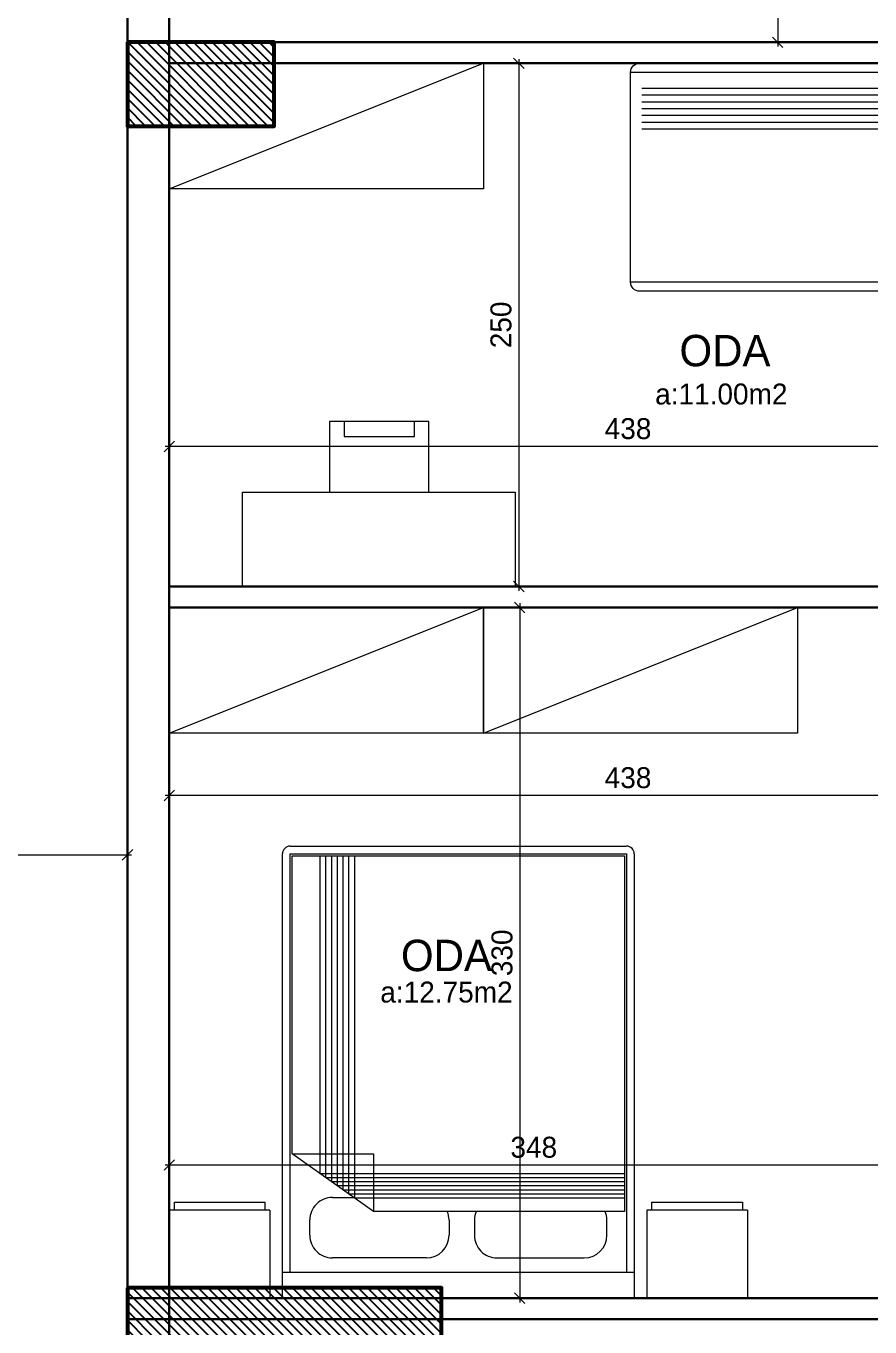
# Model space of a CAD drawing. Header units: centimetres. Extents: x 562865 to 1310255, y -148070 to 32737.
# Drawn here: x 657123 to 657526, y -25463 to -24842 of the extents above; entities that cross this region are included whole.
import ezdxf
from ezdxf.enums import TextEntityAlignment as Align

# ---------------------------------------------------------------- set-up
doc = ezdxf.new("R2010")
doc.units = ezdxf.units.CM
doc.header["$LTSCALE"] = 2.5
doc.layers.get('0').update_dxf_attribs({"color": 86})
for name, color, linetype in [('alan', 7, 'Continuous'), ('mahal', 7, 'Continuous'), ('TARAMA KOLON', 252, 'Continuous')]:
    doc.layers.add(name, color=color, linetype=linetype)
for name, color, linetype, lineweight in [('DUVAR', 4, 'Continuous', 30), ('iç ölçü', 106, 'Continuous', 18), ('kolon', 1, 'Continuous', 53), ('TEFRIS', 33, 'Continuous', 0)]:
    doc.layers.add(name, color=color, linetype=linetype, lineweight=lineweight)
doc.styles.add('PINAR', font='comic.ttf')
doc.dimstyles.new('TEMİZ ÖLÇÜ', dxfattribs={"dimtxt": 10, "dimasz": 5, "dimexe": 1.8, "dimexo": 0.625, "dimgap": 3, "dimtad": 1, "dimdec": 0, "dimrnd": 0.5, "dimzin": 1, "dimdsep": 46, "dimtxsty": 'PINAR', "dimblk": 'OBLIQUE', "dimcen": 0.9, "dimdle": 2, "dimclrd": 256, "dimclre": 256, "dimclrt": 7, "dimadec": 0, "dimazin": 0, "dimtfac": 1, "dimtdec": 0, "dimtofl": 0, "dimtmove": 2, "dimatfit": 2, "dimfxl": 10, "dimfxlon": 1, "dimlwd": -1, "dimlwe": -1, "dimarcsym": 0})

# ---------------------------------------------------------------- blocks, each defined once
blk = doc.blocks.new('_Oblique')
at = {"color": 0, "linetype": 'ByBlock', "lineweight": -2}
blk.add_line((-0.5, -0.5), (0.5, 0.5), dxfattribs=at)
blk = doc.blocks.new('*D2245')
at = {"layer": 'Defpoints', "color": 0}
for p in [(656025.38, -25231.76), (657171.56, -25231.76), (657171.56, -25237.6)]:
    blk.add_point(p, dxfattribs=at)
at = {"layer": 'iç ölçü'}
for p, q in [((656025.38, -25232.39), (656025.38, -25239.4)), ((657171.56, -25232.39), (657171.56, -25239.4)), ((656023.38, -25237.6), (657173.56, -25237.6))]:
    blk.add_line(p, q, dxfattribs=at)
at = {"layer": 'iç ölçü', "linetype": 'ByBlock', "xscale": 5, "yscale": 5, "zscale": 5, "rotation": 180}
blk.add_blockref('_Oblique', (656025.38, -25237.6), dxfattribs=at)
at = {"layer": 'iç ölçü', "linetype": 'ByBlock', "xscale": 5, "yscale": 5, "zscale": 5}
blk.add_blockref('_Oblique', (657171.56, -25237.6), dxfattribs=at)
at = {"layer": 'iç ölçü', "color": 7, "insert": (656598.47, -25206.99), "char_height": 50, "attachment_point": 5, "style": 'PINAR'}
blk.add_mtext('1146', dxfattribs=at)
blk = doc.blocks.new('*D3176')
at = {"layer": 'Defpoints', "color": 0}
for p in [(657490.07, -24444.14), (657482.04, -24849.39), (657490.07, -24849.39)]:
    blk.add_point(p, dxfattribs=at)
at = {"layer": 'iç ölçü'}
for p, q in [((657489.44, -24444.14), (657480.24, -24444.14)), ((657482.04, -24442.14), (657482.04, -24851.39)), ((657489.44, -24849.39), (657480.24, -24849.39))]:
    blk.add_line(p, q, dxfattribs=at)
at = {"layer": 'iç ölçü', "linetype": 'ByBlock', "xscale": 5, "yscale": 5, "zscale": 5}
for p, rotation in [((657482.04, -24444.14), 90), ((657482.04, -24849.39), 270)]:
    blk.add_blockref('_Oblique', p, dxfattribs=dict(at, rotation=rotation))
at = {"layer": 'iç ölçü', "color": 7, "insert": (657473.55, -24646.76), "char_height": 10, "attachment_point": 5, "rotation": 90, "style": 'PINAR'}
blk.add_mtext('405', dxfattribs=at)
blk = doc.blocks.new('*D3180')
at = {"layer": 'Defpoints', "color": 0}
for p in [(657339.46, -24859.39), (657339.46, -25109.39), (657358.43, -25109.39)]:
    blk.add_point(p, dxfattribs=at)
at = {"layer": 'iç ölçü'}
for p, q in [((657348.43, -24859.39), (657360.23, -24859.39)), ((657358.43, -24857.39), (657358.43, -25111.39)), ((657348.43, -25109.39), (657360.23, -25109.39))]:
    blk.add_line(p, q, dxfattribs=at)
at = {"layer": 'iç ölçü', "linetype": 'ByBlock', "xscale": 5, "yscale": 5, "zscale": 5}
for p, rotation in [((657358.43, -24859.39), 90), ((657358.43, -25109.39), 270)]:
    blk.add_blockref('_Oblique', p, dxfattribs=dict(at, rotation=rotation))
at = {"layer": 'iç ölçü', "color": 7, "insert": (657349.96, -24984.39), "char_height": 10, "attachment_point": 5, "rotation": 90, "style": 'PINAR'}
blk.add_mtext('250', dxfattribs=at)
blk = doc.blocks.new('*D3181')
at = {"layer": 'Defpoints', "color": 0}
for p in [(657191.56, -25014.39), (657629.6, -25014.39), (657191.56, -25042.48)]:
    blk.add_point(p, dxfattribs=at)
at = {"layer": 'iç ölçü'}
for p, q in [((657191.56, -25032.48), (657191.56, -25044.28)), ((657629.6, -25032.48), (657629.6, -25044.28)), ((657631.6, -25042.48), (657189.56, -25042.48))]:
    blk.add_line(p, q, dxfattribs=at)
at = {"layer": 'iç ölçü', "linetype": 'ByBlock', "xscale": 5, "yscale": 5, "zscale": 5, "rotation": 180}
blk.add_blockref('_Oblique', (657191.56, -25042.48), dxfattribs=at)
at = {"layer": 'iç ölçü', "linetype": 'ByBlock', "xscale": 5, "yscale": 5, "zscale": 5}
blk.add_blockref('_Oblique', (657629.6, -25042.48), dxfattribs=at)
at = {"layer": 'iç ölçü', "color": 7, "insert": (657410.58, -25034.02), "char_height": 10, "attachment_point": 5, "style": 'PINAR'}
blk.add_mtext('438', dxfattribs=at)
blk = doc.blocks.new('*D3182')
at = {"layer": 'Defpoints', "color": 0}
for p in [(657385.13, -25119.39), (657358.87, -25449.39), (657385.13, -25449.39)]:
    blk.add_point(p, dxfattribs=at)
at = {"layer": 'iç ölçü'}
for p, q in [((657368.87, -25119.39), (657357.07, -25119.39)), ((657358.87, -25117.39), (657358.87, -25451.39)), ((657368.87, -25449.39), (657357.07, -25449.39))]:
    blk.add_line(p, q, dxfattribs=at)
at = {"layer": 'iç ölçü', "linetype": 'ByBlock', "xscale": 5, "yscale": 5, "zscale": 5}
for p, rotation in [((657358.87, -25119.39), 90), ((657358.87, -25449.39), 270)]:
    blk.add_blockref('_Oblique', p, dxfattribs=dict(at, rotation=rotation))
at = {"layer": 'iç ölçü', "color": 7, "insert": (657350.45, -25284.39), "char_height": 10, "attachment_point": 5, "rotation": 90, "style": 'PINAR'}
blk.add_mtext('330', dxfattribs=at)
blk = doc.blocks.new('*D3183')
at = {"layer": 'Defpoints', "color": 0}
for p in [(657191.56, -25200.8), (657629.6, -25200.8), (657191.56, -25209.23)]:
    blk.add_point(p, dxfattribs=at)
at = {"layer": 'iç ölçü'}
for p, q in [((657191.56, -25201.43), (657191.56, -25211.03)), ((657629.6, -25201.43), (657629.6, -25211.03)), ((657631.6, -25209.23), (657189.56, -25209.23))]:
    blk.add_line(p, q, dxfattribs=at)
at = {"layer": 'iç ölçü', "linetype": 'ByBlock', "xscale": 5, "yscale": 5, "zscale": 5, "rotation": 180}
blk.add_blockref('_Oblique', (657191.56, -25209.23), dxfattribs=at)
at = {"layer": 'iç ölçü', "linetype": 'ByBlock', "xscale": 5, "yscale": 5, "zscale": 5}
blk.add_blockref('_Oblique', (657629.6, -25209.23), dxfattribs=at)
at = {"layer": 'iç ölçü', "color": 7, "insert": (657410.58, -25200.77), "char_height": 10, "attachment_point": 5, "style": 'PINAR'}
blk.add_mtext('438', dxfattribs=at)
blk = doc.blocks.new('*D3190')
at = {"layer": 'Defpoints', "color": 0}
for p in [(657191.56, -25377.37), (657539.6, -25377.37), (657191.56, -25385.8)]:
    blk.add_point(p, dxfattribs=at)
at = {"layer": 'iç ölçü'}
for p, q in [((657191.56, -25378), (657191.56, -25387.6)), ((657539.6, -25378), (657539.6, -25387.6)), ((657541.6, -25385.8), (657189.56, -25385.8))]:
    blk.add_line(p, q, dxfattribs=at)
at = {"layer": 'iç ölçü', "linetype": 'ByBlock', "xscale": 5, "yscale": 5, "zscale": 5, "rotation": 180}
blk.add_blockref('_Oblique', (657191.56, -25385.8), dxfattribs=at)
at = {"layer": 'iç ölçü', "linetype": 'ByBlock', "xscale": 5, "yscale": 5, "zscale": 5}
blk.add_blockref('_Oblique', (657539.6, -25385.8), dxfattribs=at)
at = {"layer": 'iç ölçü', "color": 7, "insert": (657365.58, -25377.34), "char_height": 10, "attachment_point": 5, "style": 'PINAR'}
blk.add_mtext('348', dxfattribs=at)
blk = doc.blocks.new('Yatak-2a')
for p, q in [((-115, -35), (-115, 0)), ((-115, 0), (-75, 0)), ((-75, -35), (-75, 0)), ((75, 0), (115, 0)), ((75, -35), (75, 0)), ((115, -35), (115, 0)), ((-66.94, -176.94), (-66.94, -10.32)), ((66.94, -10.32), (66.94, -176.94)), ((-115, -35), (-75, -35)), ((-66.18, -176.18), (-66.18, -34.58)), ((-66.18, -34.58), (33.7, -34.58)), ((33.7, -34.58), (66.18, -57.51)), ((33.7, -57.51), (33.7, -34.58)), ((75, -35), (115, -35)), ((66.18, -57.51), (33.7, -57.51)), ((66.18, -57.51), (66.18, -176.18)), ((66.94, -176.94), (-66.94, -176.94)), ((66.18, -176.18), (-66.18, -176.18))]:
    blk.add_line(p, q)
at = {"color": 33}
for p, q in [((-70, 0), (70, 0)), ((-70, -10.32), (-70, 0)), ((70, 0), (70, -10.32)), ((-70, -176.94), (-70, -10.32)), ((70, -10.32), (-70, -10.32)), ((70, -10.32), (70, -176.94)), ((66.94, -180), (-66.94, -180))]:
    blk.add_line(p, q, dxfattribs=at)
at = {"color": 8}
for p, q in [((-15.36, -16.05), (-50.13, -16.05)), ((12.69, -16.05), (50.13, -16.05)), ((-59.11, -25.03), (-59.11, -31.14)), ((-6.38, -31.14), (-6.38, -25.03)), ((3.71, -31.14), (3.71, -25.03)), ((59.11, -25.03), (59.11, -31.14)), ((41.34, -39.97), (-66.18, -39.97)), ((41.34, -176.18), (41.34, -39.97)), ((50.13, -40.12), (41.55, -40.12)), ((43.64, -41.59), (-66.18, -41.59)), ((45.93, -43.21), (-66.18, -43.21)), ((48.22, -44.83), (-66.18, -44.83)), ((50.51, -46.45), (-66.18, -46.45)), ((43.64, -176.18), (43.64, -41.59)), ((45.93, -176.18), (45.93, -43.21)), ((48.22, -176.18), (48.22, -44.83)), ((50.51, -176.18), (50.51, -46.45)), ((52.81, -48.07), (-66.18, -48.07)), ((55.1, -49.68), (-66.18, -49.68)), ((52.81, -176.18), (52.81, -48.07)), ((55.1, -176.18), (55.1, -49.68))]:
    blk.add_line(p, q, dxfattribs=at)
at = {"color": 42}
for p, q in [((-113, -38.2), (-113, -35)), ((-77, -35), (-77, -38.2)), ((77, -38.2), (77, -35)), ((113, -35), (113, -38.2)), ((-77, -38.2), (-113, -38.2)), ((113, -38.2), (77, -38.2))]:
    blk.add_line(p, q, dxfattribs=at)
at = {"color": 8}
for centre, start, end in [((-50.13, -25.03), 90, 180), ((-15.36, -25.03), 360, 90), ((12.69, -25.03), 90, 180), ((50.13, -25.03), 360, 90), ((-50.13, -31.14), 179.9994, 202.5177), ((-15.36, -31.14), 337.4811, 359.9994), ((12.69, -31.14), 179.9994, 202.5177), ((50.13, -31.14), 270, 0)]:
    blk.add_arc(centre, 8.98, start, end, dxfattribs=at)
at = {"color": 33}
for centre, start, end in [((-66.94, -176.94), 180, 270), ((66.94, -176.94), 270, 0)]:
    blk.add_arc(centre, 3.06, start, end, dxfattribs=at)
blk = doc.blocks.new('G$C0735DA1E')
at = {"color": 42}
for p, q in [((0, 108.9), (0, 0)), ((8.51, 108.9), (0, 108.9)), ((8.51, 0), (8.51, 108.9)), ((217.8, 104.59), (42.74, 104.59)), ((42.74, 104.59), (42.74, 51.22)), ((42.74, 51.22), (75.09, 4.31)), ((75.09, 51.22), (42.74, 51.22)), ((75.09, 4.31), (75.09, 51.22)), ((10.29, 0), (0, 0)), ((75.09, 4.31), (217.8, 4.31))]:
    blk.add_line(p, q, dxfattribs=at)
for p, q in [((213.49, 108.9), (8.51, 108.9)), ((217.8, 4.31), (217.8, 104.59)), ((8.51, 0), (213.49, 0))]:
    blk.add_line(p, q)
at = {"color": 8}
for p, q in [((61.77, 93.74), (61.77, 52.43)), ((212.41, 93.74), (61.77, 93.74)), ((64.05, 96.98), (64.05, 52.43)), ((212.41, 96.98), (64.05, 96.98)), ((212.41, 87.27), (57.2, 87.27)), ((57.2, 87.27), (57.2, 52.43)), ((59.48, 90.51), (59.48, 52.43)), ((212.41, 90.51), (59.48, 90.51)), ((212.41, 80.8), (52.63, 80.8)), ((52.63, 80.8), (52.63, 52.43)), ((212.41, 84.04), (54.92, 84.04)), ((54.92, 84.04), (54.92, 52.43)), ((212.41, 77.57), (50.35, 77.57)), ((50.35, 77.57), (50.35, 52.43))]:
    blk.add_line(p, q, dxfattribs=at)
for centre, start, end in [((213.49, 104.59), 359.99996, 90.00004), ((213.49, 4.31), 269.99996, 0.00004)]:
    blk.add_arc(centre, 4.31, start, end)
for centre, radius, start, end in [((-392.71, 54.41), 405.93, 355.2981, 4.7019), ((30.01, 173.57), 87.79, 258.06799, 278.34062), ((417.07, 54.41), 370.41, 181.39769, 185.15396), ((30.01, -112.77), 135.13, 82.28082, 97.71918)]:
    blk.add_arc(centre, radius, start, end, dxfattribs=at)
blk = doc.blocks.new('G$C7B943698')
at = {"layer": 'TEFRIS'}
blk.add_lwpolyline([(41.29, 45.15), (41.29, 78.78), (88.6, 78.78), (88.6, 45.15)], dxfattribs=at)
for points in [[(48.1, 78.78), (81.62, 78.78), (81.62, 71.66), (48.1, 71.66)], [(0, 0), (130.27, 0), (130.27, 45.15), (0, 45.15)]]:
    blk.add_lwpolyline(points, close=True, dxfattribs=at)
blk = doc.blocks.new('SB')
at = {"layer": 'TARAMA KOLON'}
h = blk.add_hatch(dxfattribs=at)
h.set_pattern_fill('ANSI31', color=256, angle=7e-15)
h.paths.add_polyline_path([(655327.34, -25829.39), (655302.34, -25829.39), (655302.34, -25959.39), (655327.34, -25959.39)])
h.paths.add_polyline_path([(655437.34, -24424.14), (655477.34, -24424.14), (655477.34, -24494.14), (655437.34, -24494.14)])
h.paths.add_polyline_path([(655327.34, -25359.39), (655297.34, -25359.39), (655297.34, -25469.39), (655327.34, -25469.39)])
h.paths.add_polyline_path([(655327.34, -26079.39), (655327.34, -26109.39), (655257.34, -26109.39), (655257.34, -26079.39)])
h.paths.add_polyline_path([(654229.3, -24849.39), (654229.3, -24889.39), (654299.3, -24889.39), (654299.3, -24849.39)])
h.paths.add_polyline_path([(654269.3, -25899.39), (654229.3, -25899.39), (654229.3, -25829.39), (654269.3, -25829.39)])
h.paths.add_polyline_path([(654229.3, -25444.39), (654229.3, -25469.39), (654379.3, -25469.39), (654379.3, -25444.39)])
h.paths.add_polyline_path([(655112.34, -26369.39), (655142.34, -26369.39), (655142.34, -26429.39), (655112.34, -26429.39)])
h.paths.add_polyline_path([(654997.34, -26079.39), (654997.34, -26109.39), (654927.34, -26109.39), (654927.34, -26079.39)])
h.paths.add_polyline_path([(655437.34, -24889.39), (655467.34, -24889.39), (655467.34, -24829.39), (655437.34, -24829.39)])
h.paths.add_polyline_path([(655112.34, -26834.64), (655142.34, -26834.64), (655142.34, -26894.64), (655112.34, -26894.64)])
h.paths.add_polyline_path([(654787.34, -26369.39), (654817.34, -26369.39), (654817.34, -26429.39), (654787.34, -26429.39)])
h.paths.add_polyline_path([(655437.34, -26824.64), (655477.34, -26824.64), (655477.34, -26894.64), (655437.34, -26894.64)])
h.paths.add_polyline_path([(654299.3, -26369.39), (654299.3, -26409.39), (654229.3, -26409.39), (654229.3, -26369.39)])
h.paths.add_polyline_path([(654777.34, -26824.64), (654817.34, -26824.64), (654817.34, -26894.64), (654777.34, -26894.64)])
h.paths.add_polyline_path([(655437.34, -26369.39), (655467.34, -26369.39), (655467.34, -26429.39), (655437.34, -26429.39)])
h.paths.add_polyline_path([(655985.38, -25829.39), (656025.38, -25829.39), (656025.38, -25899.39), (655985.38, -25899.39)])
h.paths.add_polyline_path([(654927.34, -25959.39), (654927.34, -25359.39), (655177.34, -25359.39), (655177.34, -25389.39), (654952.35, -25389.39), (654952.35, -25729.39), (655177.34, -25729.39), (655177.34, -25754.39), (654952.34, -25754.39), (654952.34, -25934.39), (655177.34, -25934.39), (655177.34, -25959.39)])
h.paths.add_polyline_path([(654777.34, -24424.14), (654817.34, -24424.14), (654817.34, -24494.14), (654777.34, -24494.14)])
h.paths.add_polyline_path([(655985.38, -26824.64), (656025.38, -26824.64), (656025.38, -26894.64), (655985.38, -26894.64)])
h.paths.add_polyline_path([(654229.3, -24424.14), (654269.3, -24424.14), (654269.3, -24494.14), (654229.3, -24494.14)])
h.paths.add_polyline_path([(655107.34, -24424.14), (655147.34, -24424.14), (655147.34, -24494.14), (655107.34, -24494.14)])
h.paths.add_polyline_path([(655985.38, -24424.14), (656025.38, -24424.14), (656025.38, -24494.14), (655985.38, -24494.14)])
h.paths.add_polyline_path([(656025.38, -24849.39), (656025.38, -24889.39), (655955.38, -24889.39), (655955.38, -24849.39)])
h.paths.add_polyline_path([(654817.34, -24889.39), (654787.34, -24889.39), (654787.34, -24829.39), (654817.34, -24829.39)])
h.paths.add_polyline_path([(655114.84, -24849.39), (655139.84, -24849.39), (655139.84, -24999.39), (655114.84, -24999.39)])
h.paths.add_polyline_path([(656025.38, -26369.39), (656025.38, -26409.39), (655955.38, -26409.39), (655955.38, -26369.39)])
h.paths.add_polyline_path([(654229.3, -26824.64), (654269.3, -26824.64), (654269.3, -26894.64), (654229.3, -26894.64)])
h.paths.add_polyline_path([(656025.38, -25444.39), (656025.38, -25469.39), (655875.38, -25469.39), (655875.38, -25444.39)])
at = {"layer": 'kolon'}
for points in [[(656025.38, -24849.39), (656025.38, -24889.39), (655955.38, -24889.39), (655955.38, -24849.39)], [(656025.38, -25444.39), (656025.38, -25469.39), (655875.38, -25469.39), (655875.38, -25444.39)]]:
    blk.add_lwpolyline(points, close=True, dxfattribs=at)

msp = doc.modelspace()

# ---------------------------------------------------------------- linework, layer by layer
at = {"layer": 'DUVAR'}
for p, q in [((657171.56, -24424.14), (657171.56, -26894.64)), ((657191.56, -24444.14), (657191.56, -26874.64)), ((657191.56, -24849.39), (657639.6, -24849.39)), ((657191.56, -24859.39), (657629.6, -24859.39)), ((657191.56, -25109.39), (657639.6, -25109.39)), ((657191.56, -25119.39), (657639.6, -25119.39)), ((657171.56, -25449.39), (657869.6, -25449.39)), ((657171.56, -25459.39), (657869.6, -25459.39))]:
    msp.add_line(p, q, dxfattribs=at)
at = {"layer": 'TEFRIS'}
for points in [[(657191.56, -24919.39), (657191.56, -24859.39), (657341.56, -24859.39), (657341.56, -24919.39), (657191.56, -24919.39), (657341.56, -24859.39)], [(657191.56, -25179.39), (657191.56, -25119.39), (657341.56, -25119.39), (657341.56, -25179.39), (657191.56, -25179.39), (657341.56, -25119.39)], [(657341.56, -25179.39), (657341.56, -25119.39), (657491.56, -25119.39), (657491.56, -25179.39), (657341.56, -25179.39), (657491.56, -25119.39)]]:
    msp.add_lwpolyline(points, dxfattribs=at)

# ---------------------------------------------------------------- block references
at = {"layer": 'iç ölçü', "xscale": -1}
msp.add_blockref('G$C7B943698', (657356.7, -25109.39), dxfattribs=at)
at = {"layer": 'TARAMA KOLON', "xscale": -1}
msp.add_blockref('SB', (1313196.95, 0), dxfattribs=at)
at = {"layer": 'TEFRIS', "xscale": -1}
msp.add_blockref('G$C0735DA1E', (657629.6, -24968.29), dxfattribs=at)
at = {"layer": 'TEFRIS', "xscale": 1.2, "yscale": 1.2, "zscale": 1.2, "rotation": 180}
msp.add_blockref('Yatak-2a', (657329.56, -25449.39), dxfattribs=at)

# ---------------------------------------------------------------- texts
at = {"layer": 'alan', "style": 'PINAR'}
for s, p in [('a:11.00m2', (657455.12, -25022.42)), ('a:12.75m2', (657323.89, -25308.14))]:
    msp.add_text(s, height=10, dxfattribs=at).set_placement(p, align=Align.CENTER)
at = {"layer": 'mahal', "style": 'PINAR'}
for p in [(657456.88, -25004.16), (657323.89, -25293.14)]:
    msp.add_text('ODA', height=15, dxfattribs=at).set_placement(p, align=Align.CENTER)

# ---------------------------------------------------------------- dimensions: what is measured, and where the dimension line sits
at = {"layer": 'iç ölçü'}
for base, p1, p2, angle, picture, middle in [((657482.04, -24849.39), (657490.07, -24444.14), (657490.07, -24849.39), 90, '*D3176', (657473.55, -24646.76)), ((657358.43, -25109.39), (657339.46, -24859.39), (657339.46, -25109.39), 90, '*D3180', (657349.96, -24984.39)), ((657191.56, -25042.48), (657629.6, -25014.39), (657191.56, -25014.39), 180, '*D3181', (657410.58, -25034.02)), ((657358.87, -25449.39), (657385.13, -25119.39), (657385.13, -25449.39), 90, '*D3182', (657350.45, -25284.39)), ((657191.56, -25209.23), (657629.6, -25200.8), (657191.56, -25200.8), 180, '*D3183', (657410.58, -25200.77)), ((657191.56, -25385.8), (657539.6, -25377.37), (657191.56, -25377.37), 180, '*D3190', (657365.58, -25377.34))]:
    dim = msp.add_linear_dim(base=base, p1=p1, p2=p2, angle=angle, dimstyle='TEMİZ ÖLÇÜ', dxfattribs=at)
    dim.commit()
    dim.dimension.update_dxf_attribs({"geometry": picture, "text_midpoint": middle})
dim = msp.add_linear_dim(base=(657171.56, -25237.6), p1=(656025.38, -25231.76), p2=(657171.56, -25231.76), dimstyle='TEMİZ ÖLÇÜ', override={"dimtxt": 50}, dxfattribs=at)
dim.commit()
dim.dimension.update_dxf_attribs({"geometry": '*D2245', "text_midpoint": (656598.47, -25206.99)})

doc.saveas('drawing.dxf')
